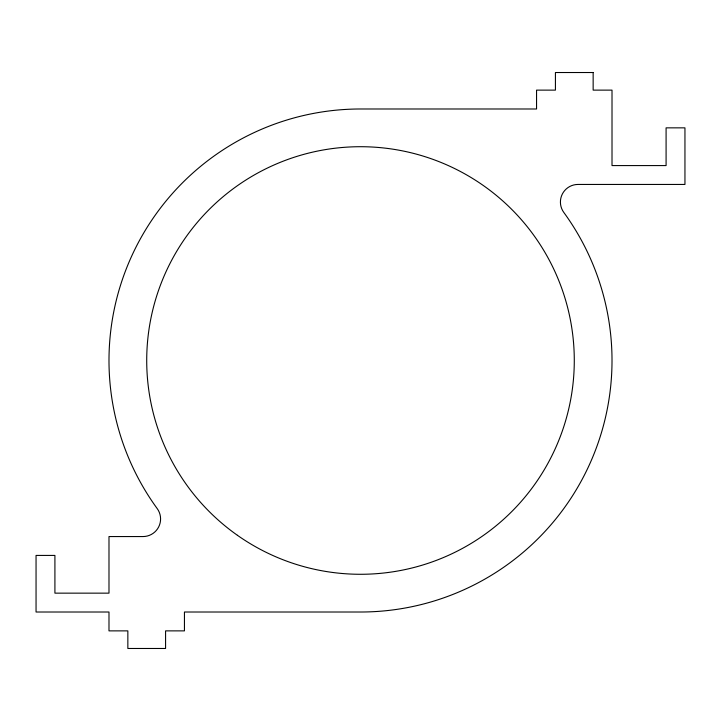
<?xml version="1.0" encoding="UTF-8"?>
<svg xmlns="http://www.w3.org/2000/svg" width="721" height="721" viewBox="0 0 721 721"><rect width="100%" height="100%" fill="white"/><g stroke="black" fill="none" stroke-linecap="round" stroke-linejoin="round"><path stroke-width="1.08" d="M593.149 72.524L555.422 72.524L555.422 90.125L536.559 90.125L536.559 108.988L360.5 108.988A251.512 251.512 0 0 0 157.205 508.584A17.601 17.601 0 0 1 142.974 536.559L108.988 536.559L108.988 593.149L54.913 593.149L54.913 555.422L36.05 555.422L36.05 612.012L108.988 612.012L108.988 630.875L127.851 630.875L127.851 648.476L165.578 648.476L165.578 630.875L184.441 630.875L184.441 612.012L360.5 612.012A251.512 251.512 0 0 0 563.795 212.416A17.601 17.601 0 0 1 578.026 184.441L684.95 184.441L684.95 127.851L666.087 127.851L666.087 165.578L612.012 165.578L612.012 90.125L593.149 90.125L593.149 72.524M237.407 535.288A213.786 213.786 0 0 0 573.42 379.706A213.786 213.786 0 0 0 270.672 166.497A213.786 213.786 0 0 0 237.407 535.288"/></g></svg>
